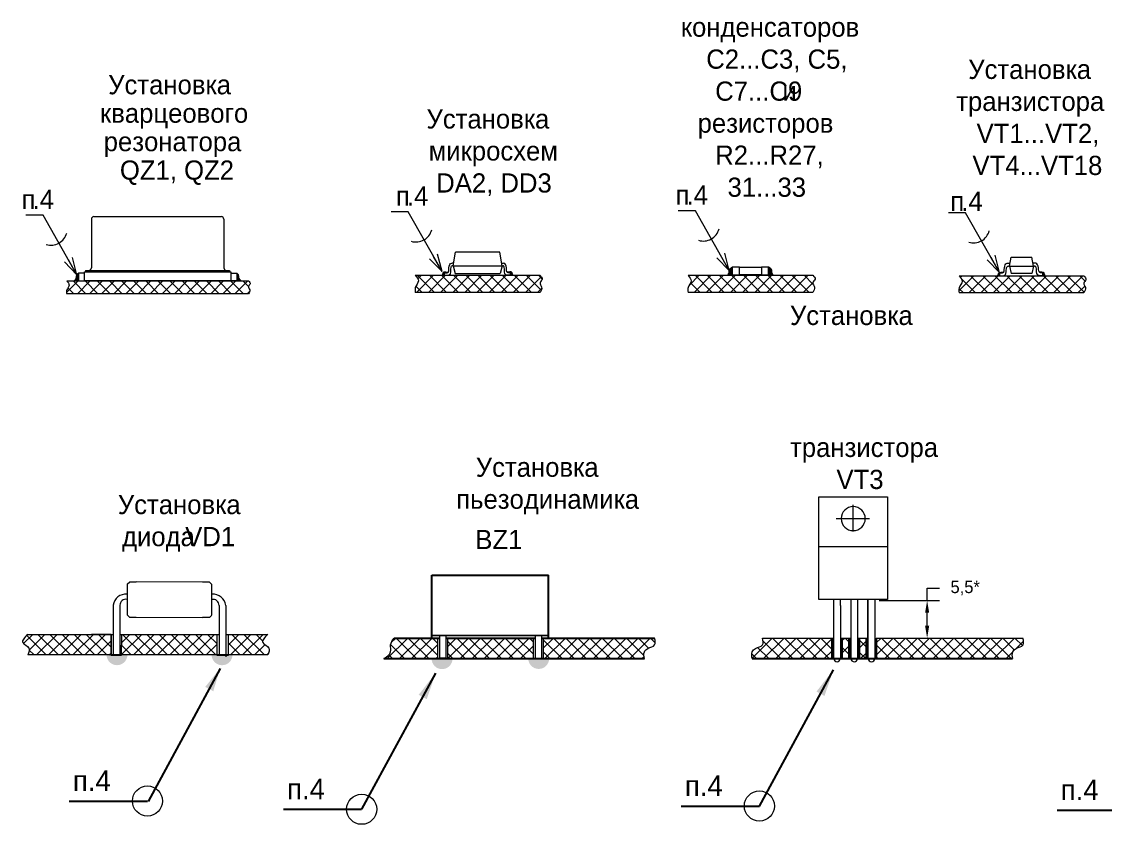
# Model space of a CAD drawing. Extents: x 129.9 to 167.8, y 72.4 to 96.
# Drawn here: x 129.86 to 145.66, y 72.46 to 84.16 of the extents above; entities that cross this region are included whole.
import ezdxf

# ---------------------------------------------------------------- set-up
doc = ezdxf.new("R2010")
doc.units = 0
doc.header["$MEASUREMENT"] = 0
doc.layers.get('0').update_dxf_attribs({"lineweight": 13})
for name, color, linetype, lineweight in [('BOARD', 7, 'Continuous', 30), ('Пров', 7, 'Continuous', 50), ('текст', 7, 'Continuous', 30), ('тонкая', 7, 'Continuous', 20)]:
    doc.layers.add(name, color=color, linetype=linetype, lineweight=lineweight)
doc.styles.add('GOSTA', font='12_100229_1.ttf')

msp = doc.modelspace()

# ---------------------------------------------------------------- hatches: boundary and pattern name
for points in [[(131.09448, 74.92693, 0.98630813), (131.39841, 74.92693)], [(132.62658, 74.92639, 0.98630813), (132.9305, 74.92639)], [(135.83532, 74.86953, 0.98630813), (136.13925, 74.86953)], [(135.83532, 74.86953, 0.98630813), (136.13925, 74.86953)], [(137.24487, 74.87242, 0.98630813), (137.5488, 74.87242)], [(137.24487, 74.87242, 0.98630813), (137.5488, 74.87242)]]:
    msp.add_hatch(color=256).paths.add_polyline_path(points)
at = {"layer": 'тонкая', "ltscale": 0.5}
h = msp.add_hatch(color=7, dxfattribs=at)
h.dxf.hatch_style = 1
edge = h.paths.add_edge_path()
edge.add_spline(control_points=[(130.68579, 80.49491), (130.67975, 80.49129), (130.6644, 80.48209), (130.6531, 80.45348), (130.657, 80.42248), (130.63915, 80.40005), (130.62802, 80.38827), (130.62248, 80.38241)], knot_values=[0, 0, 0, 0, 0.8861749, 2.25165625, 3.64258558, 4.69457548, 5.73787285, 5.73787285, 5.73787285, 5.73787285], degree=3, periodic=0)
edge.add_line((130.62248, 80.38241), (130.68579, 80.38241))
edge.add_line((130.68579, 80.38241), (130.68579, 80.49491))
h = msp.add_hatch(color=7, dxfattribs=at)
h.dxf.hatch_style = 1
edge = h.paths.add_edge_path()
edge.add_spline(control_points=[(132.99204, 80.49491), (132.99808, 80.49129), (133.01343, 80.48209), (133.02473, 80.45348), (133.02083, 80.42248), (133.03868, 80.40005), (133.04981, 80.38827), (133.05536, 80.38241)], knot_values=[0, 0, 0, 0, 0.8861749, 2.25165625, 3.64258558, 4.69457548, 5.73787285, 5.73787285, 5.73787285, 5.73787285], degree=3, periodic=0)
edge.add_line((133.05536, 80.38241), (132.99204, 80.38241))
edge.add_line((132.99204, 80.38241), (132.99204, 80.49491))
h = msp.add_hatch(color=7, dxfattribs=at)
h.dxf.hatch_style = 1
edge = h.paths.add_edge_path()
edge.add_line((136.02501, 80.50098), (136.05001, 80.50098))
edge.add_spline(control_points=[(136.05001, 80.50098), (136.05691, 80.50102), (136.07095, 80.50112), (136.07787, 80.50848), (136.08021, 80.51357)], knot_values=[0, 0, 0, 0, 0.07624612, 0.15525307, 0.15525307, 0.15525307, 0.15525307], degree=3, periodic=0)
edge.add_spline(control_points=[(136.08021, 80.51357), (136.07254, 80.51126), (136.05192, 80.50507), (136.02262, 80.52292), (136.00419, 80.50348), (136.00193, 80.48925), (135.9979, 80.47614), (135.9935, 80.46785), (135.99118, 80.46348)], knot_values=[0, 0, 0, 0, 0.94815522, 2.55043868, 3.23197757, 3.7462037, 4.27594731, 4.86925348, 4.86925348, 4.86925348, 4.86925348], degree=3, periodic=0)
edge.add_line((135.99118, 80.46348), (136.02501, 80.46348))
edge.add_line((136.02501, 80.46348), (136.02501, 80.50098))
h = msp.add_hatch(color=7, dxfattribs=at)
h.dxf.hatch_style = 1
edge = h.paths.add_edge_path()
edge.add_line((136.98751, 80.50098), (136.96251, 80.50098))
edge.add_spline(control_points=[(136.96251, 80.50098), (136.95562, 80.50102), (136.94158, 80.50112), (136.93466, 80.50848), (136.93232, 80.51357)], knot_values=[0, 0, 0, 0, 0.07624612, 0.15525307, 0.15525307, 0.15525307, 0.15525307], degree=3, periodic=0)
edge.add_spline(control_points=[(136.93232, 80.51357), (136.93999, 80.51126), (136.96061, 80.50507), (136.9899, 80.52292), (137.00833, 80.50348), (137.0106, 80.48925), (137.01463, 80.47614), (137.01902, 80.46785), (137.02134, 80.46348)], knot_values=[0, 0, 0, 0, 0.94815522, 2.55043868, 3.23197757, 3.7462037, 4.27594731, 4.86925348, 4.86925348, 4.86925348, 4.86925348], degree=3, periodic=0)
edge.add_line((137.02134, 80.46348), (136.98751, 80.46348))
edge.add_line((136.98751, 80.46348), (136.98751, 80.50098))
h = msp.add_hatch(color=7, dxfattribs=at)
h.dxf.hatch_style = 1
edge = h.paths.add_edge_path()
edge.add_spline(control_points=[(140.22296, 80.58773), (140.21871, 80.58409), (140.20351, 80.57106), (140.17197, 80.55362), (140.1789, 80.5166), (140.16783, 80.48936), (140.15925, 80.47242), (140.15471, 80.46348)], knot_values=[0, 0, 0, 0, 0.6827538, 2.4425905, 3.6535796, 4.7300592, 5.93570277, 5.93570277, 5.93570277, 5.93570277], degree=3, periodic=0)
edge.add_line((140.15471, 80.46348), (140.22296, 80.46348))
edge.add_line((140.22296, 80.46348), (140.22296, 80.58773))
h = msp.add_hatch(color=7, dxfattribs=at)
h.dxf.hatch_style = 1
edge = h.paths.add_edge_path()
edge.add_line((140.74796, 80.46348), (140.81621, 80.46348))
edge.add_spline(control_points=[(140.81621, 80.46348), (140.81167, 80.47242), (140.80309, 80.48936), (140.79202, 80.5166), (140.79895, 80.55362), (140.7674, 80.57106), (140.75221, 80.58409), (140.74796, 80.58773)], knot_values=[0, 0, 0, 0, 1.20564357, 2.28212317, 3.49311227, 5.25294897, 5.93570277, 5.93570277, 5.93570277, 5.93570277], degree=3, periodic=0)
edge.add_line((140.74796, 80.58773), (140.74796, 80.46348))
h = msp.add_hatch(color=7, dxfattribs=at)
h.dxf.hatch_style = 1
edge = h.paths.add_edge_path()
edge.add_line((144.12426, 80.50186), (144.14926, 80.50186))
edge.add_spline(control_points=[(144.14926, 80.50186), (144.15611, 80.5019), (144.1688, 80.50197), (144.17604, 80.50814), (144.17855, 80.51195)], knot_values=[0, 0, 0, 0, 0.60996895, 1.12996706, 1.12996706, 1.12996706, 1.12996706], degree=3, periodic=0)
edge.add_spline(control_points=[(144.17855, 80.51195), (144.1721, 80.51014), (144.15284, 80.50471), (144.1266, 80.51249), (144.10522, 80.49847), (144.10141, 80.48359), (144.09747, 80.46953), (144.09302, 80.46124), (144.09067, 80.45686)], knot_values=[0, 0, 0, 0, 0.63861452, 1.90940799, 2.39026233, 2.90144052, 3.32523541, 3.79988034, 3.79988034, 3.79988034, 3.79988034], degree=3, periodic=0)
edge.add_line((144.09067, 80.45686), (144.12426, 80.45686))
edge.add_line((144.12426, 80.45686), (144.12426, 80.50186))
h = msp.add_hatch(color=7, dxfattribs=at)
h.dxf.hatch_style = 1
edge = h.paths.add_edge_path()
edge.add_line((144.74926, 80.50186), (144.72426, 80.50186))
edge.add_spline(control_points=[(144.72426, 80.50186), (144.7174, 80.5019), (144.70471, 80.50197), (144.69747, 80.50814), (144.69496, 80.51195)], knot_values=[0, 0, 0, 0, 0.60996895, 1.12996706, 1.12996706, 1.12996706, 1.12996706], degree=3, periodic=0)
edge.add_spline(control_points=[(144.69496, 80.51195), (144.70141, 80.51014), (144.72068, 80.50471), (144.74563, 80.51211), (144.76126, 80.503), (144.76402, 80.50036)], knot_values=[1.52558994, 1.52558994, 1.52558994, 1.52558994, 2.16420446, 3.43499793, 3.79988034, 3.79988034, 3.79988034, 3.79988034], degree=3, periodic=0)
edge.add_spline(control_points=[(144.76402, 80.50036), (144.7649, 80.49952), (144.76927, 80.49464), (144.7721, 80.48359), (144.77604, 80.46953), (144.78049, 80.46124), (144.78284, 80.45686)], knot_values=[0, 0, 0, 0, 0.11597193, 0.62715012, 1.05094501, 1.52558994, 1.52558994, 1.52558994, 1.52558994], degree=3, periodic=0)
edge.add_line((144.78284, 80.45686), (144.74926, 80.45686))
edge.add_line((144.74926, 80.45686), (144.74926, 80.50186))

# ---------------------------------------------------------------- linework, layer by layer
at = {"linetype": 'Continuous'}
for p, q in [((135.61209, 80.21348), (135.86209, 80.46348)), ((135.87516, 80.21348), (135.62516, 80.46348)), ((135.63408, 80.41224), (135.68532, 80.46348)), ((135.78887, 80.21348), (136.03887, 80.46348)), ((136.05193, 80.21348), (135.80193, 80.46348)), ((135.96565, 80.21348), (136.21565, 80.46348)), ((136.22871, 80.21348), (135.97871, 80.46348)), ((136.14242, 80.21348), (136.39242, 80.46348)), ((136.40549, 80.21348), (136.15549, 80.46348)), ((136.3192, 80.21348), (136.5692, 80.46348)), ((136.58226, 80.21348), (136.33226, 80.46348)), ((136.49598, 80.21348), (136.74598, 80.46348)), ((136.75904, 80.21348), (136.50904, 80.46348)), ((136.67275, 80.21348), (136.92275, 80.46348)), ((136.93582, 80.21348), (136.68582, 80.46348)), ((136.84953, 80.21348), (137.09953, 80.46348)), ((137.11259, 80.21348), (136.86259, 80.46348)), ((137.02631, 80.21348), (137.27631, 80.46348)), ((137.28937, 80.21348), (137.03937, 80.46348)), ((137.43351, 80.24611), (137.21615, 80.46348)), ((137.4483, 80.4081), (137.39292, 80.46348)), ((139.59052, 80.31754), (139.73645, 80.46348)), ((139.66323, 80.21348), (139.91323, 80.46348)), ((139.92629, 80.21348), (139.67629, 80.46348)), ((139.84, 80.21348), (140.09, 80.46348)), ((140.10307, 80.21348), (139.85307, 80.46348)), ((140.01678, 80.21348), (140.26678, 80.46348)), ((140.27985, 80.21348), (140.02985, 80.46348)), ((140.19356, 80.21348), (140.44356, 80.46348)), ((140.45662, 80.21348), (140.20662, 80.46348)), ((140.37033, 80.21348), (140.62033, 80.46348)), ((140.6334, 80.21348), (140.3834, 80.46348)), ((140.54711, 80.21348), (140.79711, 80.46348)), ((140.81018, 80.21348), (140.56018, 80.46348)), ((140.72389, 80.21348), (140.97389, 80.46348)), ((140.98695, 80.21348), (140.73695, 80.46348)), ((140.90066, 80.21348), (141.15066, 80.46348)), ((141.16373, 80.21348), (140.91373, 80.46348)), ((141.07744, 80.21348), (141.32744, 80.46348)), ((141.34051, 80.21348), (141.09051, 80.46348)), ((141.39965, 80.33111), (141.26728, 80.46348)), ((143.52352, 80.23747), (143.74292, 80.45686)), ((143.54482, 80.43554), (143.56614, 80.45686)), ((143.66969, 80.20686), (143.91969, 80.45686)), ((143.94599, 80.20686), (143.69599, 80.45686)), ((143.84647, 80.20686), (144.09647, 80.45686)), ((144.12277, 80.20686), (143.87277, 80.45686)), ((144.02325, 80.20686), (144.27325, 80.45686)), ((144.29954, 80.20686), (144.04954, 80.45686)), ((144.20002, 80.20686), (144.45002, 80.45686)), ((144.47632, 80.20686), (144.22632, 80.45686)), ((144.3768, 80.20686), (144.6268, 80.45686)), ((144.6531, 80.20686), (144.4031, 80.45686)), ((144.55358, 80.20686), (144.80358, 80.45686)), ((144.82987, 80.20686), (144.57987, 80.45686)), ((144.73035, 80.20686), (144.98035, 80.45686)), ((145.00665, 80.20686), (144.75665, 80.45686)), ((144.90713, 80.20686), (145.15713, 80.45686)), ((145.18343, 80.20686), (144.93343, 80.45686)), ((145.08391, 80.20686), (145.33391, 80.45686)), ((145.35149, 80.21558), (145.1102, 80.45686)), ((145.36552, 80.37832), (145.28698, 80.45686)), ((130.51165, 80.21443), (130.67963, 80.38241)), ((130.79233, 80.19491), (130.60483, 80.38241)), ((130.6689, 80.19491), (130.8564, 80.38241)), ((130.9691, 80.19491), (130.7816, 80.38241)), ((130.84568, 80.19491), (131.03318, 80.38241)), ((131.14588, 80.19491), (130.95838, 80.38241)), ((131.02246, 80.19491), (131.20996, 80.38241)), ((131.32266, 80.19491), (131.13516, 80.38241)), ((131.19923, 80.19491), (131.38673, 80.38241)), ((131.49943, 80.19491), (131.31193, 80.38241)), ((131.37601, 80.19491), (131.56351, 80.38241)), ((131.67621, 80.19491), (131.48871, 80.38241)), ((131.55279, 80.19491), (131.74029, 80.38241)), ((131.85299, 80.19491), (131.66549, 80.38241)), ((131.72956, 80.19491), (131.91706, 80.38241)), ((132.02976, 80.19491), (131.84226, 80.38241)), ((131.90634, 80.19491), (132.09384, 80.38241)), ((132.20654, 80.19491), (132.01904, 80.38241)), ((132.08312, 80.19491), (132.27062, 80.38241)), ((132.38332, 80.19491), (132.19582, 80.38241)), ((132.25989, 80.19491), (132.44739, 80.38241)), ((132.56009, 80.19491), (132.37259, 80.38241)), ((132.43667, 80.19491), (132.62417, 80.38241)), ((132.73687, 80.19491), (132.54937, 80.38241)), ((132.61345, 80.19491), (132.80095, 80.38241)), ((132.91365, 80.19491), (132.72615, 80.38241)), ((132.79022, 80.19491), (132.97772, 80.38241)), ((133.09042, 80.19491), (132.90292, 80.38241)), ((132.967, 80.19491), (133.1545, 80.38241)), ((133.16359, 80.29852), (133.0797, 80.38241)), ((135.69838, 80.21348), (135.6052, 80.30666)), ((137.20308, 80.21348), (137.4335, 80.44389)), ((139.74952, 80.21348), (139.61104, 80.35196)), ((141.25422, 80.21348), (141.39517, 80.35443)), ((143.76921, 80.20686), (143.55642, 80.41965)), ((145.26068, 80.20686), (145.36024, 80.30642)), ((130.61555, 80.19491), (130.52979, 80.28067)), ((133.14378, 80.19491), (133.18146, 80.23259)), ((137.37986, 80.21348), (137.44104, 80.27466)), ((143.59244, 80.20686), (143.52555, 80.27375)), ((131.39378, 75.95936), (131.43539, 75.99158)), ((131.43539, 75.99158), (131.47748, 75.99192)), ((131.47748, 75.99192), (131.52828, 75.99212)), ((132.49549, 75.98776), (131.52828, 75.99212)), ((132.54629, 75.98757), (132.49549, 75.98776)), ((132.59314, 75.98757), (132.54629, 75.98757)), ((132.62999, 75.95501), (132.59314, 75.98757)), ((131.39378, 75.50936), (131.43063, 75.47679)), ((131.43063, 75.47679), (131.47748, 75.47679)), ((131.47748, 75.47679), (131.52828, 75.4766)), ((131.52828, 75.4766), (132.49549, 75.47225)), ((132.54629, 75.47244), (132.49549, 75.47225)), ((132.59314, 75.47244), (132.54629, 75.47244)), ((132.62999, 75.50501), (132.59314, 75.47244)), ((129.88385, 75.09201), (130.01814, 75.22631)), ((130.21502, 74.92633), (129.92972, 75.21163)), ((129.96625, 74.99764), (130.19487, 75.22626)), ((130.07172, 74.92633), (130.3716, 75.22622)), ((130.3918, 74.92633), (130.09184, 75.22629)), ((130.24849, 74.92633), (130.54833, 75.22617)), ((130.56857, 74.92633), (130.26866, 75.22624)), ((130.42527, 74.92633), (130.72506, 75.22612)), ((130.74535, 74.92633), (130.44548, 75.2262)), ((130.60205, 74.92633), (130.90179, 75.22607)), ((130.92213, 74.92633), (130.62231, 75.22615)), ((130.77882, 74.92633), (131.07851, 75.22602)), ((131.0989, 74.92633), (130.79913, 75.2261)), ((130.9556, 74.92633), (131.15986, 75.13059)), ((131.1598, 75.04221), (130.97596, 75.22605)), ((131.15992, 75.21887), (131.1528, 75.22599)), ((131.30944, 74.92661), (131.60948, 75.22666)), ((131.31001, 75.10396), (131.43274, 75.22669)), ((131.62923, 74.92633), (131.32885, 75.22671)), ((131.48593, 74.92633), (131.78623, 75.22663)), ((131.80601, 74.92633), (131.50566, 75.22668)), ((131.66271, 74.92633), (131.96297, 75.22659)), ((131.98279, 74.92633), (131.68247, 75.22665)), ((131.83948, 74.92633), (132.13972, 75.22656)), ((132.15956, 74.92633), (131.85928, 75.22661)), ((132.01626, 74.92633), (132.31646, 75.22653)), ((132.33634, 74.92633), (132.03609, 75.22658)), ((132.19304, 74.92633), (132.4932, 75.2265)), ((132.51312, 74.92633), (132.2129, 75.22655)), ((132.36981, 74.92633), (132.66995, 75.22646)), ((132.68989, 74.92633), (132.38971, 75.22651)), ((132.54659, 74.92633), (132.70524, 75.08498)), ((132.70524, 75.08776), (132.56652, 75.22648)), ((132.86546, 75.06842), (133.02341, 75.22637)), ((133.04345, 74.92633), (132.86547, 75.1043)), ((132.90014, 74.92633), (133.20017, 75.22635)), ((133.22022, 74.92633), (132.92017, 75.22638)), ((133.07692, 74.92633), (133.37693, 75.22634)), ((133.397, 74.92633), (133.09697, 75.22636)), ((133.2537, 74.92633), (133.40365, 75.07629)), ((133.36968, 75.13043), (133.27376, 75.22635)), ((135.18888, 74.87261), (135.48908, 75.17281)), ((135.43962, 74.87261), (135.23778, 75.07445)), ((135.24743, 75.10794), (135.31213, 75.17264)), ((135.61639, 74.87261), (135.31637, 75.17264)), ((135.36566, 74.87261), (135.66603, 75.17299)), ((135.79317, 74.87261), (135.49297, 75.17282)), ((135.54244, 74.87261), (135.84298, 75.17316)), ((135.92371, 74.91885), (135.66957, 75.17299)), ((135.71921, 74.87261), (135.92371, 75.07711)), ((135.92371, 75.09563), (135.84617, 75.17317)), ((136.06675, 75.04338), (136.19517, 75.17179)), ((136.3235, 74.87261), (136.06675, 75.12937)), ((136.07277, 74.87261), (136.37196, 75.17181)), ((136.50028, 74.87261), (136.2011, 75.17179)), ((136.24954, 74.87261), (136.54875, 75.17182)), ((136.67705, 74.87261), (136.37786, 75.17181)), ((136.42632, 74.87261), (136.72553, 75.17183)), ((136.85383, 74.87261), (136.55463, 75.17182)), ((136.6031, 74.87261), (136.90232, 75.17184)), ((137.03061, 74.87261), (136.73139, 75.17183)), ((136.77987, 74.87261), (137.07911, 75.17185)), ((137.20738, 74.87261), (136.90816, 75.17184)), ((136.95665, 74.87261), (137.2559, 75.17187)), ((137.31982, 74.93696), (137.08492, 75.17185)), ((137.31989, 75.11366), (137.26169, 75.17187)), ((137.46295, 75.02536), (137.61034, 75.17275)), ((137.73771, 74.87261), (137.46297, 75.14735)), ((137.48698, 74.87261), (137.7871, 75.17274)), ((137.91449, 74.87261), (137.61435, 75.17275)), ((137.66376, 74.87261), (137.96386, 75.17272)), ((138.09127, 74.87261), (137.79115, 75.17274)), ((137.84053, 74.87261), (138.14062, 75.1727)), ((138.26804, 74.87261), (137.96794, 75.17272)), ((138.01731, 74.87261), (138.31738, 75.17269)), ((138.44482, 74.87261), (138.14473, 75.1727)), ((138.19409, 74.87261), (138.49414, 75.17267)), ((138.6216, 74.87261), (138.32153, 75.17269)), ((138.37086, 74.87261), (138.6709, 75.17265)), ((138.79837, 74.87261), (138.49832, 75.17267)), ((138.54764, 74.87261), (138.84766, 75.17264)), ((138.93101, 74.91676), (138.67511, 75.17265)), ((138.72442, 74.87261), (139.02442, 75.17262)), ((138.99721, 75.02733), (138.85191, 75.17264)), ((139.09649, 75.10483), (139.0287, 75.17262)), ((140.50913, 74.88125), (140.80049, 75.17261)), ((140.66065, 75.17261), (141.67657, 75.17261)), ((140.92801, 74.87261), (140.66783, 75.13279)), ((140.67727, 74.87261), (140.97727, 75.17261)), ((141.10478, 74.87261), (140.80478, 75.17261)), ((140.85405, 74.87261), (141.15405, 75.17261)), ((141.28156, 74.87261), (140.98156, 75.17261)), ((141.03082, 74.87261), (141.33082, 75.17261)), ((141.45834, 74.87261), (141.15834, 75.17261)), ((141.2076, 74.87261), (141.5076, 75.17261)), ((141.63511, 74.87261), (141.33511, 75.17261)), ((141.38438, 74.87261), (141.67657, 75.16481)), ((141.67657, 75.00793), (141.51189, 75.17261)), ((141.67657, 75.17261), (141.69668, 75.17261)), ((141.79668, 75.17251), (141.94668, 75.17251)), ((141.81979, 75.13125), (141.86105, 75.17251)), ((141.92601, 75.11204), (141.86554, 75.17251)), ((142.04788, 75.17261), (142.19668, 75.17261)), ((142.17652, 75.03832), (142.06923, 75.1456)), ((142.06923, 75.02714), (142.17652, 75.13442)), ((142.31973, 75.17192), (144.4591, 75.17261)), ((142.31973, 74.92409), (142.56764, 75.172)), ((142.31973, 75.10086), (142.39081, 75.17194)), ((142.31973, 75.17192), (142.31973, 74.87261)), ((142.519, 74.87261), (142.31973, 75.07188)), ((142.69577, 74.87261), (142.39645, 75.17194)), ((142.44504, 74.87261), (142.74448, 75.17205)), ((142.87255, 74.87261), (142.57317, 75.172)), ((142.62181, 74.87261), (142.92131, 75.17211)), ((143.04933, 74.87261), (142.74988, 75.17206)), ((142.79859, 74.87261), (143.09815, 75.17217)), ((143.2261, 74.87261), (142.9266, 75.17211)), ((142.97537, 74.87261), (143.27498, 75.17223)), ((143.40288, 74.87261), (143.10332, 75.17217)), ((143.15214, 74.87261), (143.45181, 75.17229)), ((143.57966, 74.87261), (143.28004, 75.17223)), ((143.32892, 74.87261), (143.62865, 75.17234)), ((143.75643, 74.87261), (143.45676, 75.17229)), ((143.5057, 74.87261), (143.80548, 75.1724)), ((143.93321, 74.87261), (143.63348, 75.17235)), ((143.68247, 74.87261), (143.98232, 75.17246)), ((144.10999, 74.87261), (143.8102, 75.1724)), ((143.85925, 74.87261), (144.15915, 75.17252)), ((144.28676, 74.87261), (143.98692, 75.17246)), ((144.03603, 74.87261), (144.33599, 75.17257)), ((144.33295, 75.0032), (144.16364, 75.17252)), ((144.45076, 75.06217), (144.34036, 75.17258)), ((144.36503, 75.02484), (144.46769, 75.1275)), ((130.03824, 74.92633), (129.96627, 74.9983)), ((131.13238, 74.92633), (131.15974, 74.9537)), ((131.45246, 74.92633), (131.3099, 75.06889)), ((132.86667, 74.92633), (132.86541, 74.92759)), ((133.43047, 74.92633), (133.45441, 74.95026)), ((135.26284, 74.87261), (135.20967, 74.92579)), ((136.14672, 74.87261), (136.06675, 74.95259)), ((137.13343, 74.87261), (137.31987, 75.05906)), ((137.56094, 74.87261), (137.46294, 74.97061)), ((140.57445, 74.87261), (140.50376, 74.9433)), ((140.75123, 74.87261), (140.58897, 75.03487)), ((141.56115, 74.87261), (141.67657, 74.98803)), ((141.81979, 74.95447), (141.92601, 75.0607)), ((141.92601, 74.93527), (141.81979, 75.04149)), ((142.16544, 74.87261), (142.06923, 74.96883)), ((142.09148, 74.87261), (142.17652, 74.95765)), ((144.2128, 74.87261), (144.3092, 74.96901)), ((135.89599, 74.87261), (135.92371, 74.90034)), ((137.3102, 74.87261), (137.31979, 74.8822)), ((138.90119, 74.87261), (138.93245, 74.90387)), ((141.91471, 74.87261), (141.92601, 74.88392)), ((142.34222, 74.87261), (142.31973, 74.8951)), ((142.31973, 74.87261), (144.3091, 74.87261))]:
    msp.add_line(p, q, dxfattribs=at)
at = {"color": 7, "linetype": 'Continuous'}
for p, q in [((141.48418, 75.73428), (141.48418, 77.23428)), ((141.48418, 77.23428), (142.48418, 77.23428)), ((142.48418, 77.23428), (142.48418, 75.73428)), ((141.98418, 76.72738), (141.98418, 77.11488)), ((141.73418, 76.91488), (142.22168, 76.91488)), ((141.49043, 76.50701), (142.49043, 76.50701)), ((143.06187, 75.72192), (143.06187, 75.90192)), ((143.06187, 75.90192), (143.24187, 75.90192)), ((142.48418, 75.73428), (141.48418, 75.73428)), ((141.69668, 75.73428), (141.69668, 74.87261)), ((141.79668, 75.64678), (141.79668, 75.73428)), ((141.94668, 75.73428), (141.94668, 74.87261)), ((142.04668, 75.73428), (142.04668, 74.87261)), ((142.19668, 74.87261), (142.19668, 75.73428)), ((142.19668, 75.73428), (142.19668, 74.87261)), ((142.19668, 75.73428), (142.19668, 75.17261)), ((142.29668, 75.73428), (142.29668, 74.87261)), ((142.36187, 75.72192), (143.24187, 75.72192)), ((141.79668, 75.64678), (141.79668, 74.87261)), ((143.06187, 75.35192), (143.06187, 75.54192)), ((142.36187, 75.17192), (143.24187, 75.17192)), ((141.94668, 74.87261), (141.94668, 74.87261)), ((142.04668, 74.87261), (142.04668, 74.87261))]:
    msp.add_line(p, q, dxfattribs=at)
at = {"lineweight": 25, "ltscale": 0.7}
for p, q in [((135.83755, 76.09261), (137.53755, 76.09261)), ((135.83755, 75.17261), (135.83755, 76.09261)), ((135.83755, 76.09261), (137.53755, 76.09261)), ((135.83755, 75.17261), (135.83755, 76.09261)), ((137.53755, 75.17261), (137.53755, 76.09261)), ((137.53755, 75.17261), (137.53755, 76.09261)), ((135.28755, 75.17261), (135.95401, 75.17327)), ((135.28755, 75.17261), (135.95401, 75.17327)), ((136.04096, 75.17178), (137.34857, 75.17187)), ((136.04096, 75.17178), (137.34857, 75.17187)), ((137.43526, 75.17277), (139.08755, 75.17261)), ((137.43526, 75.17277), (139.08755, 75.17261)), ((135.13755, 74.87261), (138.93755, 74.87261)), ((135.13755, 74.87261), (138.93755, 74.87261)), ((135.68755, 74.87261), (138.93755, 74.87261)), ((135.68755, 74.87261), (138.93755, 74.87261)), ((140.5091, 74.87261), (144.3091, 74.87261)), ((140.5091, 74.87261), (144.3091, 74.87261)), ((141.0591, 74.87261), (144.3091, 74.87261)), ((141.0591, 74.87261), (144.3091, 74.87261))]:
    msp.add_line(p, q, dxfattribs=at)
at = {"color": 7, "linetype": 'Continuous', "lineweight": 25}
msp.add_line((135.83658, 75.21088), (137.53469, 75.21332), dxfattribs=at)
msp.add_line((135.83658, 75.21088), (137.53469, 75.21332), dxfattribs=at)
at = {"linetype": 'ByBlock', "lineweight": 25}
for p, q in [((132.7512, 74.72688), (131.69915, 72.79111)), ((135.89206, 74.66099), (134.81267, 72.67559)), ((135.89206, 74.66099), (134.81267, 72.67559)), ((141.69306, 74.70856), (140.61367, 72.72316)), ((130.54856, 72.79611), (131.69014, 72.79611)), ((139.47413, 72.72316), (140.61571, 72.72316)), ((139.47413, 72.72316), (140.61571, 72.72316)), ((133.67313, 72.67559), (134.81471, 72.67559)), ((133.67313, 72.67559), (134.81471, 72.67559)), ((144.95692, 72.66233), (146.0985, 72.66233)), ((144.95692, 72.66233), (146.0985, 72.66233))]:
    msp.add_line(p, q, dxfattribs=at)
at = {"linetype": 'ByBlock'}
for centre in [(131.69014, 72.79611), (134.81471, 72.67559), (134.81471, 72.67559), (140.61571, 72.72316), (140.61571, 72.72316)]:
    msp.add_circle(centre, 0.21956, dxfattribs=at)
at = {"color": 7, "linetype": 'Continuous'}
for centre, radius, start, end in [((141.98418, 76.91488), 0.175, 0, 180), ((141.98418, 76.91488), 0.175, 180, 0), ((141.74748, 74.87225), 0.04658, 180, 0), ((141.99874, 74.87175), 0.04658, 180, 0), ((142.25131, 74.87261), 0.04658, 180, 0)]:
    msp.add_arc(centre, radius, start, end, dxfattribs=at)
for points in [[(129.94472, 75.22633), (129.87198, 75.10723), (129.96068, 75.02597), (129.94472, 74.92633)], [(133.44472, 75.22633), (133.37198, 75.10723), (133.46068, 75.02597), (133.44472, 74.92633)]]:
    msp.add_spline(points, degree=3)
at = {"ltscale": 0.7}
for points in [[(135.13755, 74.87261), (135.23755, 74.97261), (135.23755, 75.07261), (135.28755, 75.17261)], [(135.13755, 74.87261), (135.23755, 74.97261), (135.23755, 75.07261), (135.28755, 75.17261)], [(138.93755, 74.87261), (138.93755, 74.97261), (138.98755, 75.02261), (139.08755, 75.07261), (139.08755, 75.17261)], [(138.93755, 74.87261), (138.93755, 74.97261), (138.98755, 75.02261), (139.08755, 75.07261), (139.08755, 75.17261)], [(140.51065, 74.87261), (140.51065, 74.97261), (140.56065, 75.02261), (140.66065, 75.07261), (140.66065, 75.17261)], [(144.31065, 74.87261), (144.31065, 74.97261), (144.36065, 75.02261), (144.46065, 75.07261), (144.4591, 75.17261)]]:
    msp.add_spline(points, degree=3, dxfattribs=at)
at = {"color": 7, "linetype": 'Continuous'}
for points in [[(143.03187, 75.54192), (143.09187, 75.54192), (143.06187, 75.72192)], [(143.03187, 75.35192), (143.09187, 75.35192), (143.06187, 75.17192)]]:
    msp.add_solid(points, dxfattribs=at)
at = {"linetype": 'ByBlock'}
for points in [[(132.53332, 74.46043), (132.74838, 74.72758), (132.6507, 74.39718)], [(135.64684, 74.34491), (135.89527, 74.66541), (135.76422, 74.28166)], [(135.64684, 74.34491), (135.89527, 74.66541), (135.76422, 74.28166)], [(141.44784, 74.39248), (141.69627, 74.71299), (141.56521, 74.32923)]]:
    msp.add_solid(points, dxfattribs=at)
at = {"layer": 'BOARD', "linetype": 'Continuous'}
for p, q in [((141.67657, 75.17261), (141.67657, 74.87261)), ((141.81979, 75.17261), (141.81979, 74.87261)), ((141.92601, 75.17261), (141.92601, 74.87261)), ((142.06923, 75.17261), (142.06923, 74.87261)), ((142.17652, 75.17261), (142.17652, 74.87261)), ((142.31973, 75.17192), (142.31973, 74.87261))]:
    msp.add_line(p, q, dxfattribs=at)
at = {"layer": 'BOARD', "color": 7, "lineweight": 20}
for points in [[(135.59667, 80.46348), (135.6197, 80.43635), (135.66873, 80.3786), (135.58443, 80.29917), (135.5931, 80.23851), (135.59667, 80.21348)], [(139.57587, 80.46348), (139.5989, 80.43635), (139.64792, 80.3786), (139.56363, 80.29917), (139.57229, 80.23851), (139.57587, 80.21348)], [(143.52716, 80.45686), (143.55019, 80.42973), (143.59922, 80.37198), (143.51493, 80.29256), (143.52359, 80.2319), (143.52716, 80.20686)], [(130.5141, 80.38241), (130.53137, 80.36206), (130.56814, 80.31875), (130.50492, 80.25918), (130.51142, 80.21368), (130.5141, 80.19491)]]:
    msp.add_open_spline(points, degree=3, knots=[0, 0, 0, 0, 0.7430474, 1.58183553, 2.17119186, 2.17119186, 2.17119186, 2.17119186], dxfattribs=at)
at = {"layer": 'Пров', "lineweight": 20}
for p, q in [((131.19206, 75.65158), (131.19206, 74.92633)), ((131.28926, 75.65075), (131.28926, 74.92633)), ((132.73501, 75.64899), (132.73613, 74.91151)), ((132.83292, 75.64952), (132.83255, 74.89836)), ((129.94472, 75.22633), (130.88871, 75.22608)), ((130.24803, 75.22633), (131.19201, 75.22608)), ((131.31041, 75.22672), (132.70592, 75.22646)), ((132.86552, 75.22639), (133.44472, 75.22633)), ((133.44472, 74.92633), (129.94472, 74.92633))]:
    msp.add_line(p, q, dxfattribs=at)
at = {"layer": 'тонкая', "ltscale": 0.5}
for p, q in [((139.68247, 81.40328), (139.43247, 81.40328)), ((140.17628, 80.53371), (139.68247, 81.40328)), ((130.16819, 81.34254), (129.91819, 81.34254)), ((130.662, 80.47297), (130.16819, 81.34254)), ((130.87329, 81.28241), (130.87329, 80.57385)), ((130.91079, 81.31991), (132.76704, 81.31991)), ((132.80454, 81.28241), (132.80454, 80.57385)), ((135.49309, 81.38909), (135.24309, 81.38909)), ((135.9869, 80.51952), (135.49309, 81.38909)), ((143.6231, 81.37491), (143.3731, 81.37491)), ((144.11691, 80.50534), (143.6231, 81.37491)), ((136.15001, 80.60348), (136.18407, 80.80098)), ((136.82846, 80.80098), (136.18407, 80.80098)), ((136.86251, 80.60348), (136.82846, 80.80098)), ((130.662, 80.47297), (130.53857, 80.69038)), ((135.9869, 80.51952), (135.86347, 80.73692)), ((136.15648, 80.64098), (136.13148, 80.64098)), ((136.15001, 80.60348), (136.13478, 80.60348)), ((136.15001, 80.60348), (136.86251, 80.60348)), ((136.15001, 80.60348), (136.17676, 80.48848)), ((136.86251, 80.60348), (136.83577, 80.48848)), ((136.85605, 80.64098), (136.88105, 80.64098)), ((136.86251, 80.60348), (136.87774, 80.60348)), ((144.11691, 80.50534), (143.99348, 80.72275)), ((144.24322, 80.64186), (144.27025, 80.64186)), ((144.26176, 80.59686), (144.28676, 80.72936)), ((144.28676, 80.72936), (144.58676, 80.72936)), ((144.61176, 80.59686), (144.58676, 80.72936)), ((144.63029, 80.64186), (144.60327, 80.64186)), ((130.77017, 80.49491), (130.68579, 80.49491)), ((130.68579, 80.49491), (130.68579, 80.38241)), ((130.77017, 80.38241), (130.77017, 80.51366)), ((130.77017, 80.51366), (132.90767, 80.51366)), ((130.78892, 80.53635), (130.78892, 80.51366)), ((130.78892, 80.53635), (132.88892, 80.53635)), ((132.88892, 80.53635), (132.88892, 80.51366)), ((132.90767, 80.51366), (132.90767, 80.38241)), ((132.90767, 80.49491), (132.99204, 80.49491)), ((132.99204, 80.49491), (132.99204, 80.38241)), ((132.99204, 80.49491), (132.99204, 80.38241)), ((136.02501, 80.46348), (136.02501, 80.50098)), ((136.02501, 80.50098), (136.05001, 80.50098)), ((136.02501, 80.46348), (136.06251, 80.46348)), ((136.17676, 80.48848), (136.83577, 80.48848)), ((136.98751, 80.46348), (136.95001, 80.46348)), ((136.98751, 80.50098), (136.96251, 80.50098)), ((136.98751, 80.46348), (136.98751, 80.50098)), ((140.15471, 80.46348), (140.22296, 80.46348)), ((140.22296, 80.46348), (140.22296, 80.58848)), ((140.22296, 80.58848), (140.32296, 80.58848)), ((140.22296, 80.46348), (140.22296, 80.58773)), ((140.32296, 80.46348), (140.22296, 80.46348)), ((140.32296, 80.46348), (140.32296, 80.58848)), ((140.32296, 80.58098), (140.64796, 80.58098)), ((140.64796, 80.47098), (140.32296, 80.47098)), ((140.64796, 80.58848), (140.64796, 80.46348)), ((140.64796, 80.58848), (140.74796, 80.58848)), ((140.74796, 80.46348), (140.64796, 80.46348)), ((140.74796, 80.58848), (140.74796, 80.46348)), ((140.74796, 80.46348), (140.74796, 80.58848)), ((140.74796, 80.46348), (140.74796, 80.58773)), ((140.81621, 80.46348), (140.74796, 80.46348)), ((144.12426, 80.50186), (144.14926, 80.50186)), ((144.12426, 80.45686), (144.12426, 80.50186)), ((144.12426, 80.45686), (144.16176, 80.45686)), ((144.26176, 80.59686), (144.24653, 80.59686)), ((144.26176, 80.59686), (144.61176, 80.59686)), ((144.26176, 80.59686), (144.28676, 80.48936)), ((144.58676, 80.48936), (144.28676, 80.48936)), ((144.61176, 80.59686), (144.58676, 80.48936)), ((144.61176, 80.59686), (144.62699, 80.59686)), ((144.74926, 80.45686), (144.71176, 80.45686)), ((144.74926, 80.50186), (144.72426, 80.50186)), ((144.74926, 80.45686), (144.74926, 80.50186)), ((130.68579, 80.38241), (130.77017, 80.38241)), ((132.90767, 80.38241), (130.77017, 80.38241)), ((132.99204, 80.38241), (132.90767, 80.38241))]:
    msp.add_line(p, q, dxfattribs=at)
at = {"layer": 'тонкая'}
for p, q in [((135.9869, 80.51952), (135.92297, 80.7707)), ((140.17628, 80.53371), (140.11235, 80.7849)), ((130.662, 80.47297), (130.48157, 80.65802)), ((130.662, 80.47297), (130.59807, 80.72416)), ((135.9869, 80.51952), (135.80646, 80.70456)), ((140.17628, 80.53371), (139.99584, 80.71876)), ((144.11691, 80.50534), (143.93648, 80.69039)), ((144.11691, 80.50534), (144.05298, 80.75653))]:
    msp.add_line(p, q, dxfattribs=at)
at = {"layer": 'тонкая', "lineweight": 20}
for p, q in [((135.59667, 80.46348), (137.41586, 80.46348)), ((139.57587, 80.46348), (141.39505, 80.46348)), ((143.52716, 80.45686), (145.34635, 80.45686)), ((130.5141, 80.38241), (133.16373, 80.38241)), ((133.16373, 80.19491), (130.5141, 80.19491)), ((137.41586, 80.21348), (135.59667, 80.21348)), ((141.39505, 80.21348), (139.57587, 80.21348)), ((145.34635, 80.20686), (143.52716, 80.20686))]:
    msp.add_line(p, q, dxfattribs=at)
at = {"layer": 'тонкая', "lineweight": 20, "ltscale": 0.5}
for p, q in [((131.39378, 75.95936), (131.39378, 75.50936)), ((132.62999, 75.50936), (132.62999, 75.95501))]:
    msp.add_line(p, q, dxfattribs=at)
at = {"layer": 'тонкая', "lineweight": 13, "ltscale": 0.5}
for p, q in [((131.15992, 75.22599), (130.87485, 75.22608)), ((130.98596, 75.22685), (131.15992, 75.22599)), ((131.15972, 74.92016), (131.15992, 75.22599)), ((131.15992, 75.22599), (131.15973, 74.92633)), ((131.15973, 74.92633), (131.15992, 75.22599)), ((131.15992, 75.22599), (131.17816, 75.22608)), ((131.28927, 75.22685), (131.31041, 75.22672)), ((131.31041, 75.22672), (131.30941, 74.91873)), ((132.70518, 74.91704), (132.70529, 75.22639)), ((132.70529, 75.22639), (132.73559, 75.22639)), ((132.83282, 75.22641), (132.86552, 75.22639)), ((132.86552, 75.22639), (132.86541, 74.91704)), ((135.92371, 74.87342), (135.92371, 75.17258)), ((135.92371, 75.17258), (135.92371, 75.17258)), ((135.92371, 74.87342), (135.92371, 75.17258)), ((135.92371, 75.17258), (135.92371, 75.17258)), ((135.95392, 75.21093), (136.04081, 75.21083)), ((135.95405, 74.87889), (135.95392, 75.21093)), ((135.95392, 75.21093), (136.04081, 75.21083)), ((135.95405, 74.87889), (135.95392, 75.21093)), ((136.04081, 75.21083), (136.04095, 74.87964)), ((136.04081, 75.21083), (136.04095, 74.87964)), ((136.06675, 75.17266), (136.06675, 75.17266)), ((136.06675, 75.17266), (136.06675, 74.87342)), ((136.06675, 75.17266), (136.06675, 75.17266)), ((136.06675, 75.17266), (136.06675, 74.87342)), ((137.31979, 74.87277), (137.31992, 75.17212)), ((137.31979, 74.87277), (137.31992, 75.17212)), ((137.31992, 75.17212), (137.31992, 75.17212)), ((137.31992, 75.17212), (137.31992, 75.17212)), ((137.34921, 75.21306), (137.4361, 75.21318)), ((137.34921, 75.21306), (137.4361, 75.21318)), ((137.34926, 74.8726), (137.34921, 75.21306)), ((137.34926, 74.8726), (137.34921, 75.21306)), ((137.4361, 75.21318), (137.43587, 74.87272)), ((137.4361, 75.21318), (137.43587, 74.87272)), ((137.46298, 75.17216), (137.46292, 74.87261)), ((137.46298, 75.17216), (137.46292, 74.87261)), ((137.46298, 75.17216), (137.46298, 75.17216)), ((137.46298, 75.17216), (137.46298, 75.17216)), ((131.30941, 74.91873), (131.15972, 74.92016)), ((131.15973, 74.92633), (131.15973, 74.92633)), ((132.86541, 74.91704), (132.70518, 74.91704)), ((136.06675, 74.87342), (135.92371, 74.87342)), ((136.06675, 74.87342), (135.92371, 74.87342)), ((136.04095, 74.87964), (135.95405, 74.87889)), ((136.04095, 74.87964), (135.95405, 74.87889)), ((137.46292, 74.87261), (137.31979, 74.87277)), ((137.46292, 74.87261), (137.31979, 74.87277)), ((137.43587, 74.87272), (137.34926, 74.8726)), ((137.43587, 74.87272), (137.34926, 74.8726))]:
    msp.add_line(p, q, dxfattribs=at)
at = {"layer": 'тонкая', "ltscale": 0.5}
for centre, start, end in [((130.91079, 81.28241), 90, 180), ((132.76704, 81.28241), 0, 90), ((130.83579, 80.57385), 270, 0), ((132.84204, 80.57385), 180, 270)]:
    msp.add_arc(centre, 0.0375, start, end, dxfattribs=at)
at = {"layer": 'тонкая'}
for centre in [(130.28287, 81.1406), (135.60777, 81.18714), (139.79715, 81.20134), (143.73778, 81.17297)]:
    msp.add_arc(centre, 0.23743, 253.140667, 345.222871, dxfattribs=at)
at = {"layer": 'тонкая', "lineweight": 13, "ltscale": 0.5}
for centre, radius, start, end in [((131.37668, 75.62752), 0.18621, 84.389958, 172.765448), ((131.37629, 75.65198), 0.08644, 77.421527, 181.025216), ((132.64858, 75.65053), 0.08644, 358.974784, 102.578473), ((132.64819, 75.62607), 0.18621, 7.234552, 95.610042)]:
    msp.add_arc(centre, radius, start, end, dxfattribs=at)
at = {"layer": 'тонкая', "ltscale": 0.5}
for points in [[(136.05001, 80.50098), (136.06898, 80.50287), (136.08626, 80.57448), (136.12771, 80.64096), (136.13148, 80.64098)], [(136.06251, 80.46348), (136.09277, 80.46991), (136.11888, 80.58504), (136.12958, 80.60285), (136.13478, 80.60348)], [(136.95001, 80.46348), (136.91975, 80.46991), (136.89364, 80.58504), (136.88295, 80.60285), (136.87774, 80.60348)], [(136.96251, 80.50098), (136.94355, 80.50287), (136.92627, 80.57448), (136.88482, 80.64096), (136.88105, 80.64098)], [(144.14926, 80.50186), (144.16822, 80.50376), (144.18864, 80.57223), (144.22776, 80.64104), (144.24322, 80.64186)], [(144.72426, 80.50186), (144.70529, 80.50376), (144.68487, 80.57223), (144.64575, 80.64104), (144.63029, 80.64186)], [(144.16176, 80.45686), (144.19201, 80.46329), (144.21621, 80.53711), (144.24026, 80.59623), (144.24926, 80.59686)], [(144.71176, 80.45686), (144.6815, 80.46329), (144.6573, 80.53711), (144.63325, 80.59623), (144.62426, 80.59686)]]:
    msp.add_spline(points, degree=3, dxfattribs=at)
at = {"layer": 'тонкая', "linetype": 'ByBlock', "lineweight": 20}
for points in [[(130.62248, 80.38241), (130.63901, 80.40042), (130.65248, 80.42107), (130.65597, 80.45348), (130.66897, 80.48273), (130.68579, 80.49491)], [(133.05536, 80.38241), (133.03883, 80.40042), (133.02535, 80.42107), (133.02186, 80.45348), (133.00887, 80.48273), (132.99204, 80.49491)], [(135.99118, 80.46348), (135.99769, 80.4768), (136.00166, 80.48944), (136.00514, 80.50181), (136.01706, 80.51399), (136.05686, 80.50946), (136.08021, 80.51357)], [(137.02134, 80.46348), (137.01483, 80.4768), (137.01087, 80.48944), (137.00739, 80.50181), (136.99546, 80.51399), (136.95566, 80.50946), (136.93232, 80.51357)], [(140.15471, 80.46348), (140.16794, 80.49056), (140.176, 80.51624), (140.17801, 80.54644), (140.20975, 80.57691), (140.22296, 80.58773)], [(140.81621, 80.46348), (140.80298, 80.49056), (140.79492, 80.51624), (140.7929, 80.54644), (140.76116, 80.57691), (140.74796, 80.58773)], [(144.09067, 80.45686), (144.09718, 80.47019), (144.10115, 80.48282), (144.10708, 80.49765), (144.11934, 80.50635), (144.15903, 80.50781), (144.17855, 80.51195)], [(144.78284, 80.45686), (144.77633, 80.47019), (144.77236, 80.48282), (144.76643, 80.49765), (144.75417, 80.50635), (144.71448, 80.50781), (144.69496, 80.51195)]]:
    msp.add_spline(points, degree=3, dxfattribs=at)
at = {"layer": 'тонкая', "lineweight": 20}
for points in [[(137.41586, 80.46348), (137.43429, 80.44394), (137.4693, 80.40684), (137.39293, 80.35458), (137.45924, 80.28663), (137.43105, 80.2391), (137.41586, 80.21348)], [(141.39505, 80.46348), (141.41349, 80.44394), (141.4485, 80.40684), (141.37212, 80.35458), (141.43844, 80.28663), (141.41025, 80.2391), (141.39505, 80.21348)], [(145.34635, 80.45686), (145.36479, 80.43732), (145.3998, 80.40022), (145.32342, 80.34797), (145.38973, 80.28002), (145.36155, 80.23249), (145.34635, 80.20686)], [(133.16373, 80.38241), (133.17756, 80.36775), (133.20382, 80.33993), (133.14654, 80.30074), (133.19627, 80.24977), (133.17513, 80.21413), (133.16373, 80.19491)]]:
    msp.add_open_spline(points, degree=3, knots=[0, 0, 0, 0, 0.52742211, 1.0014479, 1.55354813, 2.19943774, 2.19943774, 2.19943774, 2.19943774], dxfattribs=at)

# ---------------------------------------------------------------- texts
at = {"linetype": 'ByBlock'}
for p in [(130.60292, 72.94239), (133.72749, 72.82186), (133.72749, 72.82186), (139.52849, 72.86944), (139.52849, 72.86944), (145.01128, 72.80861), (145.01128, 72.80861)]:
    msp.add_text('п.4', height=0.3, dxfattribs=at).set_placement(p)
at = {"color": 7, "linetype": 'Continuous', "insert": (143.61687, 75.90192), "char_height": 0.18, "attachment_point": 5}
msp.add_mtext('\\A1;5,5*', dxfattribs=at)
at = {"layer": 'текст', "linetype": 'Continuous', "style": 'GOSTA'}
for s, p in [('конденсаторов', (139.46917, 83.94427)), ('C2...C3, C5,', (139.84038, 83.47719)), ('Установка', (143.66148, 83.32792)), ('Установка', (131.11799, 83.10389)), ('C7...C9 ', (139.97075, 83.01011)), ('и', (140.95096, 83.01011)), ('транзистора', (143.48622, 82.86126)), ('кварцеового', (130.99808, 82.68889)), ('Установка', (135.76046, 82.60461)), ('резисторов', (139.71473, 82.54345)), ('VT1...VT2,', (143.78323, 82.39418)), ('резонатора', (131.05281, 82.27389)), ('микросхем', (135.7908, 82.13794)), ('R2...R27,', (139.97116, 82.07637)), ('VT4...VT18', (143.72318, 81.9271)), ('QZ1, QZ2', (131.28853, 81.85848)), ('DA2, DD3', (135.90189, 81.67087)), ('31...33', (140.15072, 81.60929)), ('.4', (130.01511, 81.43136)), ('.4', (135.47497, 81.48188)), ('п', (139.39275, 81.49608)), ('.4', (139.55304, 81.49608)), ('п', (129.85482, 81.43136)), ('п', (135.31468, 81.48188)), ('п', (143.4003, 81.40369)), ('.4', (143.56059, 81.40369)), ('Установка', (141.06126, 79.73875)), ('транзистора', (141.06278, 77.81414)), ('Установка', (136.47939, 77.52526)), ('VT3', (141.73962, 77.34707)), ('Установка', (131.25879, 76.98019)), ('пьезодинамика', (136.19386, 77.05819)), ('диода ', (131.31946, 76.51312)), ('VD1', (132.24104, 76.51312)), ('BZ1', (136.47226, 76.47001))]:
    msp.add_text(s, height=0.28, dxfattribs=at).set_placement(p)

doc.saveas('drawing.dxf')
